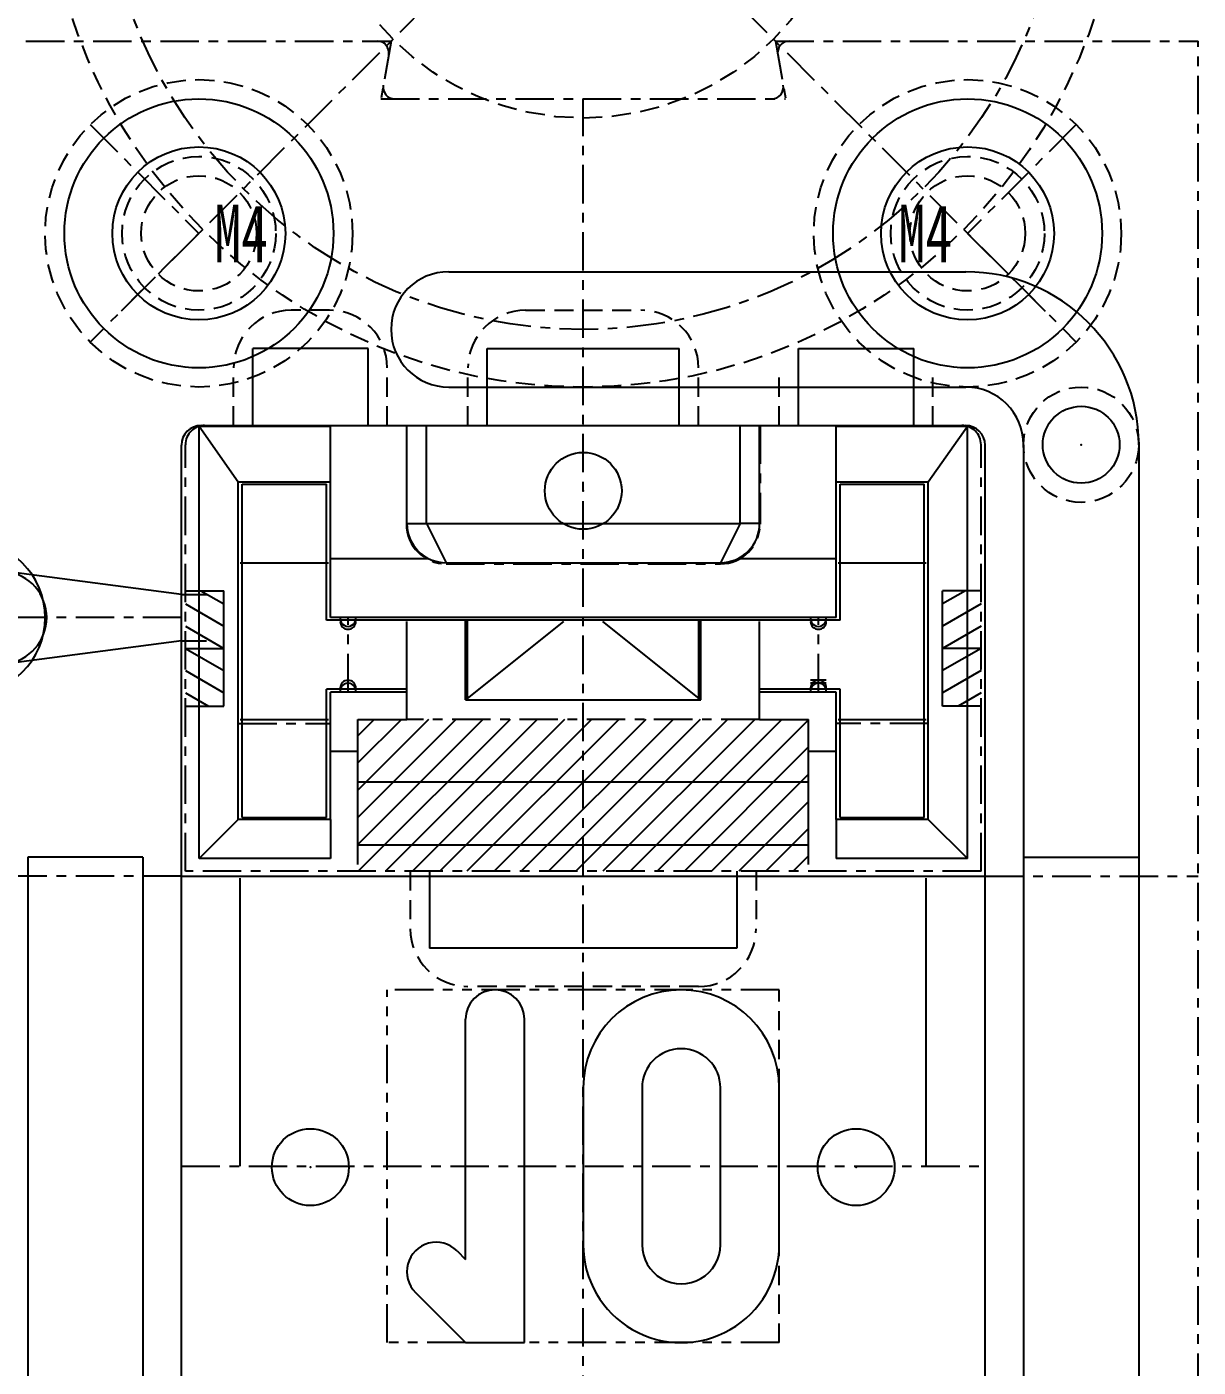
# Model space of a CAD drawing. Extents: x -554 to 592, y -350 to 391.
# Drawn here: x 20.52 to 51, y 135.49 to 170.38 of the extents above; entities that cross this region are included whole.
import ezdxf
from ezdxf.enums import TextEntityAlignment as Align

# ---------------------------------------------------------------- set-up
doc = ezdxf.new("R2010")
doc.units = 0
for name, pattern in [('CENTER', [1.75, 1, -0.25, 0.25, -0.25]), ('DASHED', [0.75, 0.5, -0.25]), ('DIVIDE', [2.25, 1, -0.25, 0.25, -0.25, 0.25, -0.25])]:
    doc.linetypes.add(name, pattern=pattern)
for name, color, linetype in [('L4', 7, 'CONTINUOUS'), ('L5', 7, 'CONTINUOUS'), ('L8', 7, 'CONTINUOUS')]:
    doc.layers.add(name, color=color, linetype=linetype)

msp = doc.modelspace()

# ---------------------------------------------------------------- linework, layer by layer
at = {"layer": 'L4', "color": 251, "linetype": 'CENTER'}
for p, q in [((35, 108.030998), (35, 168.5)), ((41.324, 153.37), (40.916, 153.37)), ((41.324, 153.2935), (40.916, 153.2935)), ((24.545, 140.722), (45.455, 140.722))]:
    msp.add_line(p, q, dxfattribs=at)
at = {"layer": 'L4', "color": 206, "linetype": 'CONTINUOUS'}
for p, q in [((28.421, 159.971), (25.004, 159.971)), ((25.004, 148.729), (25.004, 159.971)), ((26.024, 158.521), (25.004, 159.971)), ((28.421, 158.521), (28.421, 159.971)), ((41.579, 158.521), (41.579, 159.971)), ((44.996, 159.971), (41.579, 159.971)), ((44.996, 159.971), (43.976, 158.521)), ((44.996, 148.729), (44.996, 159.971)), ((28.421, 156.537098), (30.975016, 156.537098)), ((39.024984, 156.537098), (41.579, 156.537098)), ((28.421, 151.528902), (29.135, 151.528902)), ((40.865, 151.528902), (41.579, 151.528902)), ((26.024, 149.749), (25.004, 148.729)), ((28.421, 149.749), (28.421, 148.729)), ((41.579, 149.749), (41.579, 148.729)), ((43.976, 149.749), (44.996, 148.729)), ((28.421, 148.729), (25.004, 148.729)), ((44.996, 148.729), (41.579, 148.729))]:
    msp.add_line(p, q, dxfattribs=at)
at = {"layer": 'L4', "color": 7, "linetype": 'CONTINUOUS'}
for p, q in [((25.055, 160), (44.945, 160)), ((30.41, 157.45), (30.41, 160)), ((39.59, 157.45), (39.59, 160)), ((24.545, 108.540998), (24.545, 159.49)), ((45.455, 108.540998), (45.455, 159.49)), ((26.126, 158.47), (28.319, 158.47)), ((41.681, 158.47), (43.874, 158.47)), ((26.075, 156.43), (28.37, 156.43)), ((31.43, 156.43), (38.57, 156.43)), ((41.63, 156.43), (43.925, 156.43)), ((30.41, 152.35), (30.41, 154.9)), ((34.490001, 154.900002), (31.939999, 152.859999)), ((31.94, 152.86), (31.94, 154.9306)), ((38.059999, 152.859999), (35.509998, 154.899999)), ((38.06, 152.86), (38.06, 154.9306)), ((39.59, 152.35), (39.59, 154.9)), ((31.94, 152.86), (38.06, 152.86)), ((26.075, 152.35), (28.37, 152.35)), ((29.135, 152.35), (30.41, 152.35)), ((29.135, 148.576001), (29.135, 152.35)), ((39.59, 152.35), (40.865, 152.35)), ((40.865, 148.576001), (40.865, 152.35)), ((41.63, 152.35), (43.925, 152.35)), ((26.126, 149.8), (28.319, 149.8)), ((41.681, 149.8), (43.874, 149.8)), ((29.135, 149.086001), (40.865, 149.086001)), ((26.075, 140.722), (26.075, 148.219)), ((43.925, 140.722), (43.925, 148.219)), ((31.94, 138.295745), (31.94, 144.547)), ((33.47, 136.132), (33.47, 144.547)), ((35, 142.762), (35, 138.682)), ((36.53, 142.762), (36.53, 138.682)), ((38.57, 138.682), (38.57, 142.762)), ((40.1, 138.682), (40.1, 142.762)), ((31.71591, 138.519774), (31.939968, 138.295715)), ((30.634034, 137.437903), (31.939971, 136.131966)), ((31.94, 136.132), (33.47, 136.132))]:
    msp.add_line(p, q, dxfattribs=at)
at = {"layer": 'L4', "color": 6, "linetype": 'CONTINUOUS'}
for p, q in [((28.421, 158.521), (26.024, 158.521)), ((26.024, 149.749), (26.024, 158.521)), ((26.126, 149.8), (26.126, 158.47)), ((28.319, 154.9306), (28.319, 158.47)), ((28.421, 155.007098), (28.421, 158.521)), ((41.579, 155.007098), (41.579, 158.521)), ((43.976, 158.521), (41.579, 158.521)), ((41.681, 154.9306), (41.681, 158.47)), ((43.874, 149.8), (43.874, 158.47)), ((43.976, 149.749), (43.976, 158.521)), ((35, 154.9306), (28.319, 154.9306)), ((35, 155.007098), (28.421, 155.007098)), ((31.991, 152.86), (31.991, 154.9306)), ((41.579, 155.007098), (35, 155.007098)), ((41.681, 154.9306), (35, 154.9306)), ((38.009, 152.86), (38.009, 154.9306)), ((30.41, 153.135401), (28.319, 153.135401)), ((28.319, 149.8), (28.319, 153.135401)), ((41.681, 153.135401), (39.59, 153.135401)), ((41.681, 149.8), (41.681, 153.135401)), ((30.41, 153.058902), (28.421, 153.058902)), ((28.421, 149.749), (28.421, 153.058902)), ((41.579, 153.058902), (39.59, 153.058902)), ((41.579, 149.749), (41.579, 153.058902)), ((40.865, 150.718), (29.135, 150.718)), ((28.421, 149.749), (26.024, 149.749)), ((43.976, 149.749), (41.579, 149.749)), ((24.545, 148.27), (45.455, 148.27))]:
    msp.add_line(p, q, dxfattribs=at)
at = {"layer": 'L4', "color": 7, "linetype": 'CENTER'}
for p, q in [((28.88, 153.058902), (28.88, 155.007098)), ((41.12, 153.058902), (41.12, 155.007098))]:
    msp.add_line(p, q, dxfattribs=at)
at = {"layer": 'L4', "color": 56, "linetype": 'DIVIDE'}
for p, q in [((29.9, 136.132), (29.9, 145.312)), ((40.1, 145.312), (29.9, 145.312)), ((31.939992, 136.132), (29.9, 136.132)), ((40.1, 136.132), (33.47, 136.132))]:
    msp.add_line(p, q, dxfattribs=at)
at = {"layer": 'L4', "color": 56, "linetype": 'DASHED'}
for p, q in [((40.1, 142.762), (40.1, 145.312)), ((40.1, 136.132), (40.1, 138.682))]:
    msp.add_line(p, q, dxfattribs=at)
at = {"layer": 'L4', "color": 7, "linetype": 'CONTINUOUS'}
for centre, radius, start, end in [((25.055, 159.49), 0.51, 90, 180), ((44.945, 159.49), 0.51, 0, 90), ((31.43, 157.45), 1.02, 180.000003, 270.000005), ((38.57, 157.45), 1.02, 269.999995, 359.999997), ((28.88, 154.9), 0.204, 180.000003, 360.000001), ((41.12, 154.9), 0.204, 179.999999, 359.999997), ((28.88, 153.166), 0.204, -0.000001, 179.999997), ((41.12, 153.166), 0.204, 0.000003, 180.000001), ((32.705, 144.547), 0.765, 0.000018, 179.999982), ((37.55, 142.762), 2.55, 0.000018, 179.999982), ((37.55, 142.762), 1.02, 0.000018, 179.999982), ((31.175, 137.978871), 0.765, 44.999971, 224.999987), ((37.55, 138.682), 2.55, -180.000001, 0.000018), ((37.55, 138.682), 1.02, -180.000001, 0.000018)]:
    msp.add_arc(centre, radius, start, end, dxfattribs=at)
at = {"layer": 'L4', "color": 6, "linetype": 'CONTINUOUS'}
for centre, start, end in [((28.880456, 154.9765), -180.000003, 0.000003), ((41.119544, 154.9765), 179.999997, 360.000003), ((28.880456, 153.089501), 359.999997, 540.000003), ((41.119544, 153.089501), -0.000003, 180.000003)]:
    msp.add_arc(centre, 0.204, start, end, dxfattribs=at)
at = {"layer": 'L5', "color": 4, "linetype": 'CENTER'}
for p, q in [((17, 170), (30, 170)), ((30, 170), (29.73551, 168.5)), ((40, 170), (40.26449, 168.5)), ((40, 170), (51, 170)), ((51, 108.6), (51, 170)), ((29.73551, 168.5), (40.26449, 168.5)), ((30.4, 160), (30.4, 157.43)), ((39.6, 160), (39.6, 157.43)), ((24.65, 148.4), (24.65, 159.5)), ((45.35, 148.4), (45.35, 159.5)), ((31.43, 156.4), (38.57, 156.4)), ((39.59, 152.35), (30.41, 152.35)), ((45.35, 148.4), (24.65, 148.4))]:
    msp.add_line(p, q, dxfattribs=at)
at = {"layer": 'L5', "color": 6, "linetype": 'CENTER'}
for p, q in [((22.171573, 167.828427), (25, 165)), ((47.828427, 167.828427), (45, 165)), ((25, 165), (22.171573, 162.171573)), ((45, 165), (47.828427, 162.171573))]:
    msp.add_line(p, q, dxfattribs=at)
at = {"layer": 'L5', "color": 3, "linetype": 'CONTINUOUS'}
for p, q in [((31.5, 164), (44.955, 164)), ((31.5, 161), (44.955, 161)), ((46.455, 159.5), (46.455, 148.27)), ((49.455, 159.5), (49.455, 148.27)), ((24.65, 155.7), (25.65, 155.7)), ((25.051924, 155.7), (25.65, 155.354701)), ((25.65, 152.7), (25.65, 155.7)), ((44.35, 152.7), (44.35, 155.7)), ((45.35, 155.7), (44.35, 155.7)), ((44.948076, 155.7), (44.35, 155.354701)), ((24.65, 155.354701), (25.65, 154.77735)), ((45.35, 155.354701), (44.35, 154.77735)), ((24.65, 154.77735), (25.65, 154.2)), ((45.35, 154.77735), (44.35, 154.2)), ((24.65, 154.2), (25.65, 153.62265)), ((45.35, 154.2), (44.35, 153.62265)), ((24.65, 153.62265), (25.65, 153.045299)), ((45.35, 153.62265), (44.35, 153.045299)), ((24.65, 153.045299), (25.248076, 152.7)), ((45.35, 153.045299), (44.751924, 152.7)), ((24.65, 152.7), (25.65, 152.7)), ((45.35, 152.7), (44.35, 152.7)), ((23.545, 148.77), (20.545, 148.77)), ((20.545, 148.77), (20.545, 148.27)), ((23.545, 148.77), (23.545, 148.27)), ((46.455, 148.77), (49.455, 148.77)), ((20.545, 148.27), (20.545, 108.6)), ((23.545, 148.27), (23.545, 108.6)), ((46.455, 148.27), (46.455, 108.6)), ((49.455, 148.27), (49.455, 108.6))]:
    msp.add_line(p, q, dxfattribs=at)
at = {"layer": 'L5', "color": 7, "linetype": 'DASHED'}
for p, q in [((28.4, 163), (27.4, 163)), ((33.5, 163), (36.5, 163)), ((25.9, 160), (25.9, 161.5)), ((29.9, 160), (29.9, 161.5)), ((32, 160), (32, 161.5)), ((38, 160), (38, 161.5)), ((40.1, 160), (40.1, 161.5)), ((44.1, 160), (44.1, 161.5)), ((30.5, 148.4), (30.5, 146.9)), ((39.5, 148.4), (39.5, 146.9)), ((38, 145.4), (32, 145.4))]:
    msp.add_line(p, q, dxfattribs=at)
at = {"layer": 'L5', "color": 136, "linetype": 'CONTINUOUS'}
for p, q in [((26.4, 160), (26.4, 162)), ((29.4, 162), (26.4, 162)), ((26.4, 160), (26.4, 162)), ((29.4, 160), (29.4, 162)), ((32.5, 162), (37.5, 162)), ((32.5, 160), (32.5, 162)), ((37.5, 160), (37.5, 162)), ((40.6, 160), (40.6, 162)), ((40.6, 162), (43.6, 162)), ((43.6, 160), (43.6, 162)), ((43.6, 160), (43.6, 162)), ((24.545, 155.6), (18.103929, 156.447983)), ((24.545, 155.6), (25.199607, 155.6)), ((24.545, 154.4), (18.103929, 153.552017)), ((24.545, 154.4), (25.199607, 154.4)), ((31, 148.4), (31, 146.4)), ((39, 148.4), (39, 146.4)), ((39, 146.4), (31, 146.4))]:
    msp.add_line(p, q, dxfattribs=at)
at = {"layer": 'L5', "color": 251, "linetype": 'CONTINUOUS'}
for p, q in [((30.92, 157.45), (30.92, 160)), ((39.08, 157.45), (39.08, 160)), ((30.41, 157.45), (30.92, 157.45)), ((30.92, 157.45), (39.08, 157.45)), ((30.92, 157.45), (31.43, 156.43)), ((39.08, 157.45), (38.57, 156.43)), ((39.59, 157.45), (39.08, 157.45))]:
    msp.add_line(p, q, dxfattribs=at)
at = {"layer": 'L5', "color": 7, "linetype": 'CENTER'}
msp.add_line((24.545, 155), (0, 155), dxfattribs=at)
at = {"layer": 'L5', "color": 3, "linetype": 'CENTER'}
for p, q in [((24.65, 154.2), (25.65, 154.2)), ((45.35, 154.2), (44.35, 154.2)), ((26.024, 152.248), (28.421, 152.248)), ((43.976, 152.248), (41.579, 152.248)), ((24.545, 148.27), (17, 148.27)), ((45.455, 148.27), (51, 148.27))]:
    msp.add_line(p, q, dxfattribs=at)
at = {"layer": 'L5', "color": 96, "linetype": 'CONTINUOUS'}
for p, q in [((29.560932, 152.35), (29.135, 151.924068)), ((30.268039, 152.35), (29.135, 151.216961)), ((30.975146, 152.35), (29.135, 150.509854)), ((31.682253, 152.35), (29.135, 149.802747)), ((32.389359, 152.35), (29.135, 149.095641)), ((33.096466, 152.35), (29.146466, 148.4)), ((33.803573, 152.35), (29.853573, 148.4)), ((34.51068, 152.35), (30.56068, 148.4)), ((35.217786, 152.35), (31.267786, 148.4)), ((35.924893, 152.35), (31.974893, 148.4)), ((36.632, 152.35), (32.682, 148.4)), ((37.339107, 152.35), (33.389107, 148.4)), ((38.046214, 152.35), (34.096214, 148.4)), ((38.75332, 152.35), (34.80332, 148.4)), ((39.460427, 152.35), (35.510427, 148.4)), ((40.167534, 152.35), (36.217534, 148.4)), ((40.865, 152.340359), (36.924641, 148.4)), ((40.865, 151.633253), (37.631747, 148.4)), ((40.865, 150.926146), (38.338854, 148.4)), ((40.865, 150.219039), (39.045961, 148.4)), ((40.865, 149.511932), (39.753068, 148.4)), ((40.865, 148.804825), (40.460175, 148.4))]:
    msp.add_line(p, q, dxfattribs=at)
at = {"layer": 'L5', "color": 7, "linetype": 'DASHED'}
for centre, radius in [((25, 165), 4), ((45, 165), 4), ((47.955, 159.5), 1.5)]:
    msp.add_circle(centre, radius, dxfattribs=at)
at = {"layer": 'L5', "color": 251, "linetype": 'CONTINUOUS'}
for centre in [(25, 165), (45, 165)]:
    msp.add_circle(centre, 3.5, dxfattribs=at)
at = {"layer": 'L5', "color": 7, "linetype": 'CONTINUOUS'}
for centre in [(25, 165), (45, 165)]:
    msp.add_circle(centre, 2.25, dxfattribs=at)
at = {"layer": 'L5', "color": 6, "linetype": 'DASHED'}
for centre, radius in [((25, 165), 2), ((45, 165), 2), ((25, 165), 1.5), ((45, 165), 1.5)]:
    msp.add_circle(centre, radius, dxfattribs=at)
at = {"layer": 'L5', "color": 3, "linetype": 'CONTINUOUS'}
msp.add_circle((47.955, 159.5), 1, dxfattribs=at)
at = {"layer": 'L5', "color": 6, "linetype": 'CONTINUOUS'}
for centre in [(35, 158.3), (27.9, 140.7), (42.1, 140.7)]:
    msp.add_circle(centre, 1, dxfattribs=at)
at = {"layer": 'L5', "color": 4, "linetype": 'CONTINUOUS'}
for centre, start, end in [((29.642474, 169.7), 350, 450), ((40.357526, 169.7), 90, 190), ((30.093036, 168.8), 170, 270), ((39.906964, 168.8), -90, 10)]:
    msp.add_arc(centre, 0.3, start, end, dxfattribs=at)
at = {"layer": 'L5', "color": 3, "linetype": 'CONTINUOUS'}
for centre, radius, start, end in [((31.5, 162.5), 1.5, 90, 270), ((44.955, 159.5), 4.5, 0, 90), ((44.955, 159.5), 1.5, 360, 450)]:
    msp.add_arc(centre, radius, start, end, dxfattribs=at)
at = {"layer": 'L5', "color": 7, "linetype": 'DASHED'}
for centre, start, end in [((27.4, 161.5), 90, 180), ((28.4, 161.5), 0, 90), ((33.5, 161.5), 90, 180), ((36.5, 161.5), 0, 90), ((32, 146.9), 180, 270), ((38, 146.9), -90, 0)]:
    msp.add_arc(centre, 1.5, start, end, dxfattribs=at)
at = {"layer": 'L5', "color": 4, "linetype": 'CENTER'}
for centre, radius, start, end in [((25.15, 159.5), 0.5, 90, 180), ((44.85, 159.5), 0.5, 360, 450), ((31.43, 157.43), 1.03, 180, 270), ((38.57, 157.43), 1.03, -90, 0)]:
    msp.add_arc(centre, radius, start, end, dxfattribs=at)
at = {"layer": 'L5', "color": 7, "linetype": 'CONTINUOUS'}
msp.add_arc((19, 155), 2, -90, 90, dxfattribs=at)
at = {"layer": 'L5', "color": 136, "linetype": 'CONTINUOUS'}
msp.add_arc((19.830109, 155), 1.210284, -82.5, 82.5, dxfattribs=at)
at = {"layer": 'L5', "color": 1}
msp.add_point((35, 160), dxfattribs=at)
msp.add_point((35, 160), dxfattribs=at)
at = {"layer": 'L5', "color": 3}
msp.add_point((47.955, 159.5), dxfattribs=at)
at = {"layer": 'L5', "color": 6}
for p in [(35, 158.3), (27.9, 140.7), (42.1, 140.7)]:
    msp.add_point(p, dxfattribs=at)
at = {"layer": 'L8', "color": 56, "linetype": 'CENTER'}
for p, q in [((47.020815, 187.020815), (22.979185, 162.979185)), ((22.979185, 187.020815), (47.020815, 162.979185))]:
    msp.add_line(p, q, dxfattribs=at)
at = {"layer": 'L8', "color": 56, "linetype": 'DASHED'}
for radius in [14, 7]:
    msp.add_circle((35, 175), radius, dxfattribs=at)
at = {"layer": 'L8', "color": 56, "linetype": 'CENTER'}
msp.add_circle((35, 175), 12.5, dxfattribs=at)

# ---------------------------------------------------------------- texts
at = {"layer": 'L5', "color": 56, "linetype": 'CONTINUOUS', "width": 0.466667}
for p, p2 in [((25.4, 164.25), (26.8, 164.25)), ((43.2, 164.25), (44.6, 164.25))]:
    msp.add_text('M4', height=1.5, dxfattribs=at).set_placement(p, p2, align=Align.ALIGNED)

doc.saveas('drawing.dxf')
